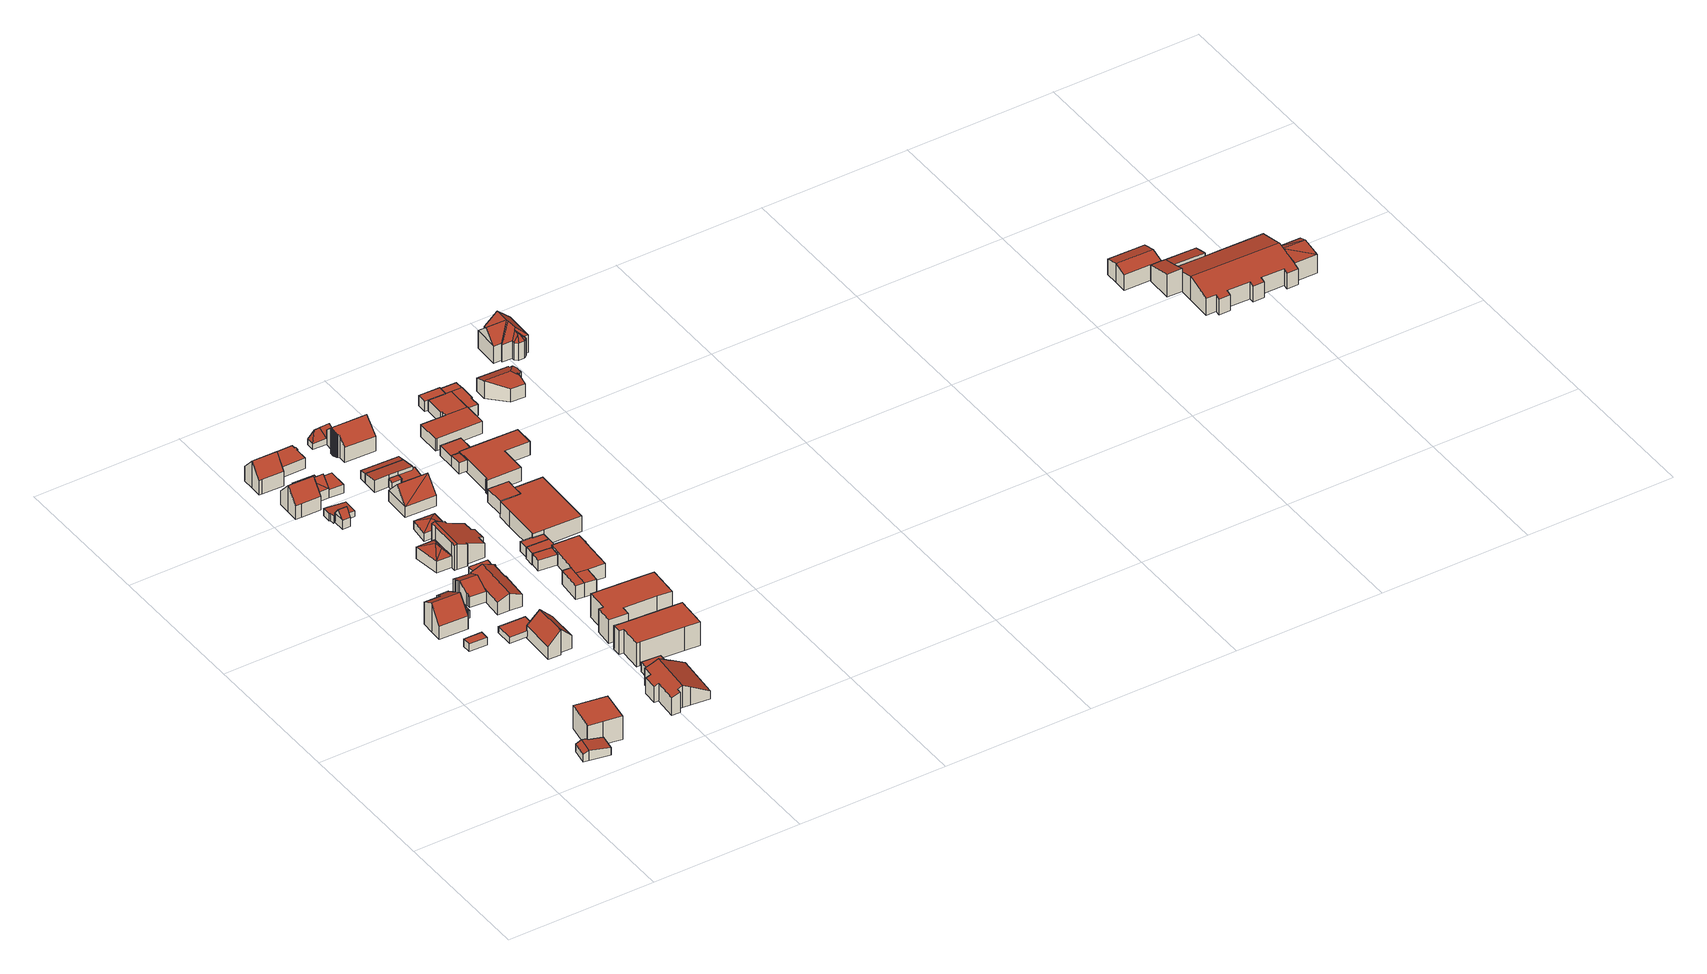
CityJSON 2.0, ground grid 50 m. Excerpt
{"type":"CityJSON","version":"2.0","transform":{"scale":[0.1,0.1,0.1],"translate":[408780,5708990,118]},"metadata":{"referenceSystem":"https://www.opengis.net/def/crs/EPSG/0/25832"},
"CityObjects":{
"building1":{"type":"Building","attributes":{"Gemeindeschluessel":"05978036","Geometrietyp2DReferenz":"3000","function":"31001_2460","roofType":"3100","measuredHeight":3.74},"geometry":[{"type":"MultiSurface","lod":"2","boundaries":[[[0,1,2,3]],[[1,4,5,2]],[[4,6,7,5]],[[6,8,9,7]],[[8,10,11,9]],[[10,12,13,11]],[[12,14,15,13]],[[14,0,3,15]],[[10,8,6,4,1,0]],[[0,14,12,10]],[[3,2,5,7,9,11,13,15]]],"semantics":{"surfaces":[{"type":"WallSurface"},{"type":"RoofSurface"},{"type":"GroundSurface"}],"values":[0,0,0,0,0,0,0,0,1,1,2]}}]},
"building2":{"type":"Building","attributes":{"Gemeindeschluessel":"05978036","Geometrietyp2DReferenz":"3000","function":"31001_1000","roofType":"1000","measuredHeight":8.44},"geometry":[{"type":"MultiSurface","lod":"2","boundaries":[[[16,17,2,5]],[[17,18,19,2]],[[18,20,21,19]],[[20,22,23,21]],[[22,24,7,23]],[[24,16,5,7]],[[24,22,20,18,17,16]],[[5,2,19,21,23,7]]],"semantics":{"surfaces":[{"type":"WallSurface"},{"type":"RoofSurface"},{"type":"GroundSurface"}],"values":[0,0,0,0,0,0,1,2]}}]},
"building3":{"type":"Building","attributes":{"Gemeindeschluessel":"05978036","Geometrietyp2DReferenz":"3000","function":"31001_2460","roofType":"1000","measuredHeight":2.66},"geometry":[{"type":"MultiSurface","lod":"2","boundaries":[[[25,26,27,28]],[[26,29,30,27]],[[29,31,32,30]],[[31,25,28,32]],[[31,29,26,25]],[[28,27,30,32]]],"semantics":{"surfaces":[{"type":"WallSurface"},{"type":"RoofSurface"},{"type":"GroundSurface"}],"values":[0,0,0,0,1,2]}}]},
"building4":{"type":"Building","attributes":{"Gemeindeschluessel":"05978036","Geometrietyp2DReferenz":"3000","function":"31001_1000","roofType":"3100","measuredHeight":10.44},"geometry":[{"type":"MultiSurface","lod":"2","boundaries":[[[33,34,35,36]],[[34,37,38,35]],[[37,39,40,38]],[[39,41,42,40]],[[41,43,44,42]],[[43,45,46,44]],[[45,47,48,46]],[[47,49,50,48]],[[49,33,36,50]],[[45,43,41,39,37,34,33]],[[33,49,47,45]],[[36,35,38,40,42,44,46,48,50]]],"semantics":{"surfaces":[{"type":"WallSurface"},{"type":"RoofSurface"},{"type":"GroundSurface"}],"values":[0,0,0,0,0,0,0,0,0,1,1,2]}}]},
"building5":{"type":"Building","attributes":{"Gemeindeschluessel":"05978036","Geometrietyp2DReferenz":"3000","function":"31001_2460","roofType":"1000","measuredHeight":2.78},"geometry":[{"type":"MultiSurface","lod":"2","boundaries":[[[51,52,53,54]],[[52,55,56,53]],[[55,57,58,56]],[[57,59,60,58]],[[59,61,62,60]],[[61,51,54,62]],[[61,59,57,55,52,51]],[[54,53,56,58,60,62]]],"semantics":{"surfaces":[{"type":"WallSurface"},{"type":"RoofSurface"},{"type":"GroundSurface"}],"values":[0,0,0,0,0,0,1,2]}}]},
"building6":{"type":"Building","attributes":{"Gemeindeschluessel":"05978036","Geometrietyp2DReferenz":"3000","function":"31001_2460","roofType":"1000","measuredHeight":2.25},"geometry":[{"type":"MultiSurface","lod":"2","boundaries":[[[63,64,65,66]],[[64,67,68,65]],[[67,69,70,68]],[[69,63,66,70]],[[69,67,64,63]],[[66,65,68,70]]],"semantics":{"surfaces":[{"type":"WallSurface"},{"type":"RoofSurface"},{"type":"GroundSurface"}],"values":[0,0,0,0,1,2]}}]},
"building7":{"type":"Building","attributes":{"Gemeindeschluessel":"05978036","Geometrietyp2DReferenz":"3000","function":"31001_1000","roofType":"3100","measuredHeight":8.87},"geometry":[{"type":"MultiSurface","lod":"2","boundaries":[[[71,72,73,74]],[[72,75,76,73]],[[75,77,78,76]],[[77,79,80,78]],[[79,81,82,80]],[[81,83,84,82]],[[83,71,74,84]],[[81,79,77,75]],[[75,72,71,83,81]],[[74,73,76,78,80,82,84]]],"semantics":{"surfaces":[{"type":"WallSurface"},{"type":"RoofSurface"},{"type":"GroundSurface"}],"values":[0,0,0,0,0,0,0,1,1,2]}}]},
"building8":{"type":"Building","attributes":{"Gemeindeschluessel":"05978036","Geometrietyp2DReferenz":"3000","function":"31001_2460","roofType":"5000","measuredHeight":5.9},"geometry":[{"type":"MultiSurface","lod":"2","boundaries":[[[85,86,87,88]],[[86,89,90,87]],[[89,91,92,90]],[[91,93,94,92]],[[93,85,88,94]],[[95,86,85,96,97]],[[97,96,93,91]],[[86,95,89]],[[89,95,97,91]],[[93,96,85]],[[88,87,90,92,94]]],"semantics":{"surfaces":[{"type":"WallSurface"},{"type":"RoofSurface"},{"type":"GroundSurface"}],"values":[0,0,0,0,0,1,1,0,0,0,2]}}]},
"building9":{"type":"Building","attributes":{"Gemeindeschluessel":"05978036","Geometrietyp2DReferenz":"3000","function":"31001_1000"},"children":["building9-1","building9-2"]},
"building9-1":{"type":"BuildingPart","attributes":{"roofType":"3100","measuredHeight":6.4},"parents":["building9"],"geometry":[{"type":"MultiSurface","lod":"2","boundaries":[[[98,99,100,101]],[[99,102,103,100]],[[102,104,105,103]],[[104,106,107,105]],[[106,108,109,107]],[[108,110,111,109]],[[110,112,113,111]],[[112,114,115,113]],[[114,116,117,115]],[[116,118,119,117]],[[120,98,101,121]],[[122,123,118,116,114,112,110,108,106]],[[106,104,102,99,98,120,124,122]],[[101,100,103,105,107,109,111,113,115,117,119,125,121]],[[126,123,122]],[[125,119,118,123,126]],[[124,126,122]],[[125,126,124,120,121]]],"semantics":{"surfaces":[{"type":"WallSurface"},{"type":"RoofSurface"},{"type":"GroundSurface"},{"type":"ClosureSurface"}],"values":[0,0,0,0,0,0,0,0,0,0,0,1,1,2,0,3,0,3]}}]},
"building9-2":{"type":"BuildingPart","attributes":{"roofType":"3100","measuredHeight":6.34},"parents":["building9"],"geometry":[{"type":"MultiSurface","lod":"2","boundaries":[[[127,128,129,130]],[[128,131,132,129]],[[131,133,134,132]],[[133,135,136,134]],[[135,137,138,136]],[[137,139,121,138]],[[139,140,120,121]],[[141,142,143,119,118]],[[142,144,145,143]],[[144,146,147,145]],[[146,148,149,147]],[[148,150,151,149]],[[150,127,130,151]],[[146,144,142,141,123,126,124,140,139,137,135]],[[135,133,131,128,127,150,148,146]],[[130,129,132,134,136,138,121,125,119,143,145,147,149,151]],[[120,140,124]],[[118,123,141]],[[119,125,126,123,118]],[[125,121,120,124,126]]],"semantics":{"surfaces":[{"type":"WallSurface"},{"type":"RoofSurface"},{"type":"GroundSurface"},{"type":"ClosureSurface"}],"values":[0,0,0,0,0,0,0,0,0,0,0,0,0,1,1,2,0,0,3,3]}}]},
"building10":{"type":"Building","attributes":{"Gemeindeschluessel":"05978036","Geometrietyp2DReferenz":"3000","function":"31001_1000"},"children":["building10-1","building10-2"]},
"building10-1":{"type":"BuildingPart","attributes":{"roofType":"3100","measuredHeight":9.6},"parents":["building10"],"geometry":[{"type":"MultiSurface","lod":"2","boundaries":[[[152,153,154,155]],[[153,156,157,154]],[[156,158,159,157]],[[158,160,161,159]],[[160,162,163,161]],[[162,164,165,163]],[[164,166,167,165]],[[168,169,170,171,172]],[[169,152,155,170]],[[173,174,175,166,164,162,160,158,156]],[[156,153,152,169,168,173]],[[155,154,157,159,161,163,165,167,176,171,170]],[[177,174,173]],[[176,167,166,175,178]],[[178,175,174,177]],[[168,172,178,177,173]],[[176,178,172,171]]],"semantics":{"surfaces":[{"type":"WallSurface"},{"type":"RoofSurface"},{"type":"GroundSurface"},{"type":"ClosureSurface"}],"values":[0,0,0,0,0,0,0,0,0,1,1,2,0,3,3,0,3]}}]},
"building10-2":{"type":"BuildingPart","attributes":{"roofType":"3100","measuredHeight":6.72},"parents":["building10"],"geometry":[{"type":"MultiSurface","lod":"2","boundaries":[[[179,180,181,167,166]],[[180,182,183,181]],[[182,172,171,183]],[[182,180,184]],[[179,184,180]],[[184,179,174]],[[174,182,184]],[[182,174,177,172]],[[167,181,183,171,176]],[[166,175,179]],[[167,176,178,175,166]],[[176,171,172,178]],[[172,177,178]],[[175,174,179]],[[178,177,174,175]]],"semantics":{"surfaces":[{"type":"WallSurface"},{"type":"RoofSurface"},{"type":"GroundSurface"},{"type":"ClosureSurface"}],"values":[0,0,0,0,1,1,1,1,2,0,3,3,0,0,3]}}]},
"building11":{"type":"Building","attributes":{"Gemeindeschluessel":"05978036","Geometrietyp2DReferenz":"3000","function":"31001_2460","roofType":"2100","measuredHeight":2.64},"geometry":[{"type":"MultiSurface","lod":"2","boundaries":[[[185,186,187,188]],[[186,189,190,187]],[[189,191,192,190]],[[191,193,194,192]],[[193,195,196,194]],[[195,197,198,196]],[[197,199,200,198]],[[199,201,202,200]],[[201,203,204,202]],[[203,185,188,204]],[[203,201,199,197,195,193,191,189,186,185]],[[188,187,190,192,194,196,198,200,202,204]]],"semantics":{"surfaces":[{"type":"WallSurface"},{"type":"RoofSurface"},{"type":"GroundSurface"}],"values":[0,0,0,0,0,0,0,0,0,0,1,2]}}]},
"building12":{"type":"Building","attributes":{"Gemeindeschluessel":"05978036","Geometrietyp2DReferenz":"3000","function":"31001_1000","roofType":"3100","measuredHeight":8.07},"geometry":[{"type":"MultiSurface","lod":"2","boundaries":[[[205,206,207,208]],[[206,209,210,207]],[[209,211,212,210]],[[211,213,214,212]],[[213,215,216,214]],[[215,217,218,216]],[[217,219,220,218]],[[219,221,222,220]],[[221,223,224,222]],[[223,225,226,224]],[[225,227,228,226]],[[227,229,230,228]],[[229,231,232,230]],[[231,233,234,232]],[[233,235,236,234]],[[235,237,238,236]],[[237,205,208,238]],[[233,231,229,227,225,223,221,219]],[[219,217,215,213,211,209,206,205,237,235,233]],[[208,207,210,212,214,216,218,220,222,224,226,228,230,232,234,236,238]]],"semantics":{"surfaces":[{"type":"WallSurface"},{"type":"RoofSurface"},{"type":"GroundSurface"}],"values":[0,0,0,0,0,0,0,0,0,0,0,0,0,0,0,0,0,1,1,2]}}]},
"building13":{"type":"Building","attributes":{"Gemeindeschluessel":"05978036","Geometrietyp2DReferenz":"3000","function":"31001_2460","roofType":"1000","measuredHeight":3.41},"geometry":[{"type":"MultiSurface","lod":"2","boundaries":[[[239,240,241,242]],[[240,243,244,241]],[[243,245,246,244]],[[245,247,248,246]],[[247,249,250,248]],[[249,239,242,250]],[[249,247,245,243,240,239]],[[242,241,244,246,248,250]]],"semantics":{"surfaces":[{"type":"WallSurface"},{"type":"RoofSurface"},{"type":"GroundSurface"}],"values":[0,0,0,0,0,0,1,2]}}]},
"building14":{"type":"Building","attributes":{"Gemeindeschluessel":"05978036","Geometrietyp2DReferenz":"3000","function":"31001_1000"},"children":["building14-1","building14-2"]},
"building14-1":{"type":"BuildingPart","attributes":{"roofType":"1000","measuredHeight":3.78},"parents":["building14"],"geometry":[{"type":"MultiSurface","lod":"2","boundaries":[[[251,252,253,254,255]],[[252,256,257,253]],[[256,258,259,257]],[[258,260,261,259]],[[260,262,263,261]],[[262,264,265,263]],[[264,266,267,265]],[[266,268,269,267]],[[266,264,262,260,258,256,252,251,270,271,268]],[[269,272,254,253,257,259,261,263,265,267]],[[255,270,251]],[[254,272,271,270,255]],[[272,269,268,271]]],"semantics":{"surfaces":[{"type":"WallSurface"},{"type":"RoofSurface"},{"type":"GroundSurface"},{"type":"ClosureSurface"}],"values":[0,0,0,0,0,0,0,0,1,2,0,3,3]}}]},
"building14-2":{"type":"BuildingPart","attributes":{"roofType":"3100","measuredHeight":9.78},"parents":["building14"],"geometry":[{"type":"MultiSurface","lod":"2","boundaries":[[[273,255,254,274]],[[275,276,277,269,268]],[[276,278,279,277]],[[278,280,281,279]],[[280,282,283,281]],[[282,284,285,283]],[[284,286,287,285]],[[286,273,274,287]],[[282,280,278,276,275,288]],[[288,270,255,273,286,284,282]],[[274,254,272,269,277,279,281,283,285,287]],[[271,270,288]],[[272,254,255,270,271]],[[275,268,271,288]],[[272,271,268,269]]],"semantics":{"surfaces":[{"type":"WallSurface"},{"type":"RoofSurface"},{"type":"GroundSurface"},{"type":"ClosureSurface"}],"values":[0,0,0,0,0,0,0,0,1,1,2,0,3,0,3]}}]},
"building15":{"type":"Building","attributes":{"Gemeindeschluessel":"05978036","Geometrietyp2DReferenz":"3000","function":"31001_2460","roofType":"1000","measuredHeight":2.15},"geometry":[{"type":"MultiSurface","lod":"2","boundaries":[[[289,290,291,292]],[[290,293,294,291]],[[293,295,296,294]],[[295,297,298,296]],[[297,289,292,298]],[[297,295,293,290,289]],[[292,291,294,296,298]]],"semantics":{"surfaces":[{"type":"WallSurface"},{"type":"RoofSurface"},{"type":"GroundSurface"}],"values":[0,0,0,0,0,1,2]}}]},
"building16":{"type":"Building","attributes":{"Gemeindeschluessel":"05978036","Geometrietyp2DReferenz":"3000","function":"31001_2460","roofType":"1000","measuredHeight":2.48},"geometry":[{"type":"MultiSurface","lod":"2","boundaries":[[[299,300,301,145]],[[300,302,303,301]],[[302,304,305,303]],[[304,306,151,305]],[[306,307,149,151]],[[307,299,145,149]],[[307,306,304,302,300,299]],[[145,301,303,305,151,149]]],"semantics":{"surfaces":[{"type":"WallSurface"},{"type":"RoofSurface"},{"type":"GroundSurface"}],"values":[0,0,0,0,0,0,1,2]}}]},
"building17":{"type":"Building","attributes":{"Gemeindeschluessel":"05978036","Geometrietyp2DReferenz":"3000","function":"31001_1000"},"children":["building17-1","building17-2"]},
"building17-1":{"type":"BuildingPart","attributes":{"roofType":"3100","measuredHeight":9.27},"parents":["building17"],"geometry":[{"type":"MultiSurface","lod":"2","boundaries":[[[308,309,310,311]],[[309,312,313,310]],[[312,314,315,313]],[[314,316,317,315]],[[316,318,319,317]],[[318,320,321,319]],[[320,322,323,321]],[[322,324,325,323]],[[324,326,327,325]],[[326,328,329,327]],[[328,330,329]],[[331,332,333]],[[331,334,335,332]],[[334,336,337,335]],[[336,338,339,337]],[[338,340,341,339]],[[340,308,311,341]],[[336,334,331,328,326,324]],[[324,322,320,318,316,314,312,309,308,340,338,336]],[[311,310,313,315,317,319,321,323,325,327,329,332,335,337,339,341]],[[331,333,330,328]],[[333,332,329,330]]],"semantics":{"surfaces":[{"type":"WallSurface"},{"type":"RoofSurface"},{"type":"GroundSurface"},{"type":"ClosureSurface"}],"values":[0,0,0,0,0,0,0,0,0,0,0,0,0,0,0,0,0,1,1,2,0,3]}}]},
"building17-2":{"type":"BuildingPart","attributes":{"roofType":"3200","measuredHeight":5.24},"parents":["building17"],"geometry":[{"type":"MultiSurface","lod":"2","boundaries":[[[342,333,332,343]],[[330,344,345,329]],[[344,342,343,345]],[[333,342,346]],[[344,330,347]],[[346,344,347]],[[344,346,342]],[[333,347,330]],[[347,333,346]],[[343,332,329,345]],[[329,332,333,330]]],"semantics":{"surfaces":[{"type":"WallSurface"},{"type":"RoofSurface"},{"type":"GroundSurface"},{"type":"ClosureSurface"}],"values":[0,0,0,1,1,1,1,1,1,2,3]}}]},
"building18":{"type":"Building","attributes":{"Gemeindeschluessel":"05978036","Geometrietyp2DReferenz":"3000","function":"31001_1310","roofType":"9999","measuredHeight":3},"geometry":[{"type":"MultiSurface","lod":"2","boundaries":[[[348,349,350,351,352]],[[352,351,181,183]],[[351,350,353,181]],[[350,349,354,353]],[[349,348,355,354]],[[348,352,183,355]],[[183,181,353,354,355]]],"semantics":{"surfaces":[{"type":"RoofSurface"},{"type":"WallSurface"},{"type":"GroundSurface"}],"values":[0,1,1,1,1,1,2]}}]},
"building19":{"type":"Building","attributes":{"Gemeindeschluessel":"05978036","Geometrietyp2DReferenz":"3000","function":"31001_2460","roofType":"3500","measuredHeight":4.46},"geometry":[{"type":"MultiSurface","lod":"2","boundaries":[[[356,357,358,359]],[[357,360,361,358]],[[360,362,363,361]],[[362,356,359,363]],[[357,356,364]],[[360,357,364]],[[362,360,364]],[[356,362,364]],[[359,358,361,363]]],"semantics":{"surfaces":[{"type":"WallSurface"},{"type":"RoofSurface"},{"type":"GroundSurface"}],"values":[0,0,0,0,1,1,1,1,2]}}]},
"building20":{"type":"Building","attributes":{"Gemeindeschluessel":"05978036","Geometrietyp2DReferenz":"3000","function":"31001_1000","roofType":"1000","measuredHeight":8.49},"geometry":[{"type":"MultiSurface","lod":"2","boundaries":[[[365,366,367,368]],[[366,369,370,367]],[[369,371,372,370]],[[371,373,374,372]],[[373,375,376,374]],[[375,377,378,376]],[[377,379,380,378]],[[379,381,382,380]],[[381,383,384,382]],[[383,365,368,384]],[[383,381,379,377,375,373,371,369,366,365]],[[368,367,370,372,374,376,378,380,382,384]]],"semantics":{"surfaces":[{"type":"WallSurface"},{"type":"RoofSurface"},{"type":"GroundSurface"}],"values":[0,0,0,0,0,0,0,0,0,0,1,2]}}]},
"building21":{"type":"Building","attributes":{"Gemeindeschluessel":"05978036","Geometrietyp2DReferenz":"3000","function":"31001_1000","roofType":"3100","measuredHeight":9.01},"geometry":[{"type":"MultiSurface","lod":"2","boundaries":[[[385,386,387,388]],[[386,389,390,387]],[[389,391,392,390]],[[391,385,388,392]],[[389,386,393]],[[385,391,394]],[[386,394,393]],[[394,386,385]],[[391,393,394]],[[393,391,389]],[[388,387,390,392]]],"semantics":{"surfaces":[{"type":"WallSurface"},{"type":"RoofSurface"},{"type":"GroundSurface"}],"values":[0,0,0,0,0,0,1,1,1,1,2]}}]},
"building22":{"type":"Building","attributes":{"Gemeindeschluessel":"05978036","Geometrietyp2DReferenz":"3000","function":"31001_1000","roofType":"1000","measuredHeight":8.46},"geometry":[{"type":"MultiSurface","lod":"2","boundaries":[[[395,396,397,398]],[[396,399,400,397]],[[399,401,402,400]],[[401,403,404,402]],[[403,405,406,404]],[[405,407,408,406]],[[407,409,410,408]],[[409,411,412,410]],[[411,413,414,412]],[[413,415,416,414]],[[415,395,398,416]],[[415,413,411,409,407,405,403,401,399,396,395]],[[398,397,400,402,404,406,408,410,412,414,416]]],"semantics":{"surfaces":[{"type":"WallSurface"},{"type":"RoofSurface"},{"type":"GroundSurface"}],"values":[0,0,0,0,0,0,0,0,0,0,0,1,2]}}]},
"building23":{"type":"Building","attributes":{"Gemeindeschluessel":"05978036","Geometrietyp2DReferenz":"3000","function":"31001_2460","roofType":"1000","measuredHeight":3.81},"geometry":[{"type":"MultiSurface","lod":"2","boundaries":[[[417,418,419,420]],[[418,421,422,419]],[[421,423,424,422]],[[423,417,420,424]],[[423,421,418,417]],[[420,419,422,424]]],"semantics":{"surfaces":[{"type":"WallSurface"},{"type":"RoofSurface"},{"type":"GroundSurface"}],"values":[0,0,0,0,1,2]}}]},
"building24":{"type":"Building","attributes":{"Gemeindeschluessel":"05978036","Geometrietyp2DReferenz":"3000","function":"31001_1000"},"children":["building24-1","building24-2"]},
"building24-1":{"type":"BuildingPart","attributes":{"roofType":"2100","measuredHeight":3.09},"parents":["building24"],"geometry":[{"type":"MultiSurface","lod":"2","boundaries":[[[425,426,427,428]],[[426,429,430,427]],[[429,431,432,430]],[[431,433,434,432]],[[431,429,426,425,433]],[[434,428,427,430,432]],[[428,434,433,425]]],"semantics":{"surfaces":[{"type":"WallSurface"},{"type":"RoofSurface"},{"type":"GroundSurface"},{"type":"ClosureSurface"}],"values":[0,0,0,0,1,2,3]}}]},
"building24-2":{"type":"BuildingPart","attributes":{"roofType":"2100","measuredHeight":4.42},"parents":["building24"],"geometry":[{"type":"MultiSurface","lod":"2","boundaries":[[[435,436,437,438]],[[436,439,440,437]],[[439,441,442,440]],[[441,443,444,442]],[[443,445,425,428,444]],[[446,435,438,434,433]],[[446,445,443,441,439,436,435]],[[438,437,440,442,444,428,434]],[[433,425,445,446]],[[433,434,428,425]]],"semantics":{"surfaces":[{"type":"WallSurface"},{"type":"RoofSurface"},{"type":"GroundSurface"},{"type":"ClosureSurface"}],"values":[0,0,0,0,0,0,1,2,0,3]}}]},
"building25":{"type":"Building","attributes":{"Gemeindeschluessel":"05978036","Geometrietyp2DReferenz":"3000","function":"31001_2460","roofType":"1000","measuredHeight":4.06},"geometry":[{"type":"MultiSurface","lod":"2","boundaries":[[[417,447,448,449]],[[447,450,451,448]],[[450,452,453,451]],[[452,418,454,453]],[[418,417,449,454]],[[418,452,450,447,417]],[[449,448,451,453,454]]],"semantics":{"surfaces":[{"type":"WallSurface"},{"type":"RoofSurface"},{"type":"GroundSurface"}],"values":[0,0,0,0,0,1,2]}}]},
"building26":{"type":"Building","attributes":{"Gemeindeschluessel":"05978036","Geometrietyp2DReferenz":"3000","function":"51009_1610","roofType":"2100","measuredHeight":3.48},"geometry":[{"type":"MultiSurface","lod":"2","boundaries":[[[455,439,440,456]],[[439,436,437,440]],[[436,457,458,437]],[[457,455,456,458]],[[457,436,439,455]],[[456,440,437,458]]],"semantics":{"surfaces":[{"type":"WallSurface"},{"type":"RoofSurface"},{"type":"GroundSurface"}],"values":[0,0,0,0,1,2]}}]},
"building27":{"type":"Building","attributes":{"Gemeindeschluessel":"05978036","Geometrietyp2DReferenz":"3000","function":"31001_1000"},"children":["building27-1","building27-2","building27-3"]},
"building27-1":{"type":"BuildingPart","attributes":{"roofType":"1000","measuredHeight":5.03},"parents":["building27"],"geometry":[{"type":"MultiSurface","lod":"2","boundaries":[[[459,460,461,462]],[[460,463,464,461]],[[465,463,460,459]],[[462,461,464,466]],[[466,464,463,465]],[[462,466,465,459]]],"semantics":{"surfaces":[{"type":"WallSurface"},{"type":"RoofSurface"},{"type":"GroundSurface"},{"type":"ClosureSurface"}],"values":[0,0,1,2,3,3]}}]},
"building27-2":{"type":"BuildingPart","attributes":{"roofType":"1000","measuredHeight":5.07},"parents":["building27"],"geometry":[{"type":"MultiSurface","lod":"2","boundaries":[[[467,468,469,470]],[[468,471,472,469]],[[471,459,462,472]],[[473,474,475,476]],[[473,477,454,474]],[[477,478,453,454]],[[478,479,480,453]],[[479,481,482,480]],[[481,483,484,482]],[[483,467,470,484]],[[483,481,479,478,477,473,476,465,459,471,468,467]],[[470,469,472,462,466,475,474,454,453,480,482,484]],[[465,466,462,459]],[[466,465,476,475]]],"semantics":{"surfaces":[{"type":"WallSurface"},{"type":"RoofSurface"},{"type":"GroundSurface"},{"type":"ClosureSurface"}],"values":[0,0,0,0,0,0,0,0,0,0,1,2,3,3]}}]},
"building27-3":{"type":"BuildingPart","attributes":{"roofType":"1000","measuredHeight":5.05},"parents":["building27"],"geometry":[{"type":"MultiSurface","lod":"2","boundaries":[[[485,486,464,463]],[[485,487,488,486]],[[487,476,475,488]],[[476,487,485,463,465]],[[464,486,488,475,466]],[[463,464,466,465]],[[466,475,476,465]]],"semantics":{"surfaces":[{"type":"WallSurface"},{"type":"RoofSurface"},{"type":"GroundSurface"},{"type":"ClosureSurface"}],"values":[0,0,0,1,2,3,3]}}]},
"building28":{"type":"Building","attributes":{"Gemeindeschluessel":"05978036","Geometrietyp2DReferenz":"3000","function":"31001_2460","roofType":"1000","measuredHeight":3.43},"geometry":[{"type":"MultiSurface","lod":"2","boundaries":[[[489,490,491,492]],[[490,493,494,491]],[[493,495,496,494]],[[495,497,498,496]],[[497,499,500,498]],[[499,489,492,500]],[[499,497,495,493,490,489]],[[492,491,494,496,498,500]]],"semantics":{"surfaces":[{"type":"WallSurface"},{"type":"RoofSurface"},{"type":"GroundSurface"}],"values":[0,0,0,0,0,0,1,2]}}]},
"building29":{"type":"Building","attributes":{"Gemeindeschluessel":"05978036","Geometrietyp2DReferenz":"3000","function":"31001_2460","roofType":"5000","measuredHeight":5.9},"geometry":[{"type":"MultiSurface","lod":"2","boundaries":[[[501,502,503,504]],[[502,505,506,503]],[[505,507,508,506]],[[507,509,510,508]],[[509,501,504,510]],[[511,512,501,509]],[[511,509,507]],[[513,514,512,511,507,505]],[[513,505,502]],[[514,513,502,501]],[[512,514,501]],[[503,506,508,510,504]]],"semantics":{"surfaces":[{"type":"WallSurface"},{"type":"RoofSurface"},{"type":"GroundSurface"}],"values":[0,0,0,0,0,1,1,1,1,1,1,2]}}]},
"building30":{"type":"Building","attributes":{"Gemeindeschluessel":"05978036","Geometrietyp2DReferenz":"3000","function":"31001_2460","roofType":"2100","measuredHeight":3.16},"geometry":[{"type":"MultiSurface","lod":"2","boundaries":[[[515,429,516,517]],[[429,426,518,516]],[[426,519,520,518]],[[519,521,522,520]],[[521,523,524,522]],[[523,525,526,524]],[[525,527,528,526]],[[527,515,517,528]],[[527,525,523,521,519,426,429,515]],[[517,516,518,520,522,524,526,528]]],"semantics":{"surfaces":[{"type":"WallSurface"},{"type":"RoofSurface"},{"type":"GroundSurface"}],"values":[0,0,0,0,0,0,0,0,1,2]}}]},
"building31":{"type":"Building","attributes":{"Gemeindeschluessel":"05978036","Geometrietyp2DReferenz":"3000","function":"31001_1000","roofType":"3100","measuredHeight":9.97},"geometry":[{"type":"MultiSurface","lod":"2","boundaries":[[[529,530,531]],[[530,532,533,531]],[[532,534,535,533]],[[534,536,537,535]],[[536,538,539,537]],[[538,540,541,539]],[[540,542,543,541]],[[542,544,545,543]],[[544,546,547,545]],[[546,548,549,547]],[[548,550,551,549]],[[550,552,553,551]],[[552,554,555,553]],[[554,556,557,555]],[[556,558,559,557]],[[558,560,561,559]],[[560,562,563,561]],[[562,564,565,563]],[[564,566,567,565]],[[566,568,569,567]],[[568,570,571,569]],[[570,572,573,571]],[[572,574,575,573]],[[574,576,577,575]],[[576,578,579,577]],[[578,580,581,579]],[[580,582,583,581]],[[582,584,585,583]],[[584,529,531,585]],[[580,578,576,574,572,570,568,566,564,562,560,558,556,554,552]],[[552,550,548,546,544,542,540,538,536,534,532,530,529,584,582,580]],[[531,533,535,537,539,541,543,545,547,549,551,553,555,557,559,561,563,565,567,569,571,573,575,577,579,581,583,585]]],"semantics":{"surfaces":[{"type":"WallSurface"},{"type":"RoofSurface"},{"type":"GroundSurface"}],"values":[0,0,0,0,0,0,0,0,0,0,0,0,0,0,0,0,0,0,0,0,0,0,0,0,0,0,0,0,0,1,1,2]}}]},
"building32":{"type":"Building","attributes":{"Gemeindeschluessel":"05978036","Geometrietyp2DReferenz":"3000","function":"31001_2460","roofType":"1000","measuredHeight":4.69},"geometry":[{"type":"MultiSurface","lod":"2","boundaries":[[[586,587,588,589]],[[587,590,591,588]],[[590,592,593,591]],[[592,594,595,593]],[[594,596,597,595]],[[596,586,589,597]],[[596,594,592,590,587,586]],[[589,588,591,593,595,597]]],"semantics":{"surfaces":[{"type":"WallSurface"},{"type":"RoofSurface"},{"type":"GroundSurface"}],"values":[0,0,0,0,0,0,1,2]}}]},
"building33":{"type":"Building","attributes":{"Gemeindeschluessel":"05978036","Geometrietyp2DReferenz":"3000","function":"31001_1000","roofType":"1000","measuredHeight":5.72},"geometry":[{"type":"MultiSurface","lod":"2","boundaries":[[[598,599,600,601]],[[599,602,603,600]],[[602,604,605,603]],[[604,606,607,605]],[[606,608,609,607]],[[608,610,611,609]],[[610,612,613,611]],[[612,614,615,613]],[[614,616,617,615]],[[616,598,601,617]],[[616,614,612,610,608,606,604,602,599,598]],[[601,600,603,605,607,609,611,613,615,617]]],"semantics":{"surfaces":[{"type":"WallSurface"},{"type":"RoofSurface"},{"type":"GroundSurface"}],"values":[0,0,0,0,0,0,0,0,0,0,1,2]}}]},
"building34":{"type":"Building","attributes":{"Gemeindeschluessel":"05978036","Geometrietyp2DReferenz":"3000","function":"31001_2460"},"children":["building34-1","building34-2"]},
"building34-1":{"type":"BuildingPart","attributes":{"roofType":"1000","measuredHeight":3.54},"parents":["building34"],"geometry":[{"type":"MultiSurface","lod":"2","boundaries":[[[618,619,620,621]],[[619,622,623,620]],[[622,624,625,623]],[[624,626,627,625]],[[626,624,622,619,618]],[[621,620,623,625,627]],[[621,627,626,618]]],"semantics":{"surfaces":[{"type":"WallSurface"},{"type":"RoofSurface"},{"type":"GroundSurface"},{"type":"ClosureSurface"}],"values":[0,0,0,0,1,2,3]}}]},
"building34-2":{"type":"BuildingPart","attributes":{"roofType":"2100","measuredHeight":3.94},"parents":["building34"],"geometry":[{"type":"MultiSurface","lod":"2","boundaries":[[[628,629,618,621,630]],[[631,632,633,627,626]],[[632,628,630,633]],[[632,631,629,628]],[[630,621,627,633]],[[626,618,629,631]],[[626,627,621,618]]],"semantics":{"surfaces":[{"type":"WallSurface"},{"type":"RoofSurface"},{"type":"GroundSurface"},{"type":"ClosureSurface"}],"values":[0,0,0,1,2,0,3]}}]},
"building35":{"type":"Building","attributes":{"Gemeindeschluessel":"05978036","Geometrietyp2DReferenz":"3000","function":"31001_1000","roofType":"1000","measuredHeight":4.96},"geometry":[{"type":"MultiSurface","lod":"2","boundaries":[[[634,635,636,637]],[[635,638,639,636]],[[638,640,641,639]],[[640,642,643,641]],[[642,644,645,643]],[[644,646,647,645]],[[646,648,649,647]],[[648,650,651,649]],[[650,652,653,651]],[[652,654,655,653]],[[654,634,637,655]],[[654,652,650,648,646,644,642,640,638,635,634]],[[637,636,639,641,643,645,647,649,651,653,655]]],"semantics":{"surfaces":[{"type":"WallSurface"},{"type":"RoofSurface"},{"type":"GroundSurface"}],"values":[0,0,0,0,0,0,0,0,0,0,0,1,2]}}]},
"building36":{"type":"Building","attributes":{"Gemeindeschluessel":"05978036","Geometrietyp2DReferenz":"3000","function":"31001_1000"},"children":["building36-1","building36-2","building36-3","building36-4"]},
"building36-1":{"type":"BuildingPart","attributes":{"roofType":"1000","measuredHeight":3.99},"parents":["building36"],"geometry":[{"type":"MultiSurface","lod":"2","boundaries":[[[656,657,658,659]],[[657,660,661,658]],[[660,662,663,661]],[[662,664,665,666,663]],[[662,660,657,656,667,668,664]],[[666,669,670,659,658,661,663]],[[671,665,664,668]],[[669,666,665,671]],[[670,669,671,668,667]],[[659,670,667,656]]],"semantics":{"surfaces":[{"type":"WallSurface"},{"type":"RoofSurface"},{"type":"GroundSurface"},{"type":"ClosureSurface"}],"values":[0,0,0,0,1,2,0,3,3,3]}}]},
"building36-2":{"type":"BuildingPart","attributes":{"roofType":"1000","measuredHeight":3.96},"parents":["building36"],"geometry":[{"type":"MultiSurface","lod":"2","boundaries":[[[672,673,674,675,676]],[[673,677,678,674]],[[677,679,680,678]],[[679,681,682,680]],[[668,667,681,679,677,673,672]],[[675,674,678,680,682,670,669]],[[669,670,667,668,671]],[[670,682,681,667]],[[676,671,668,672]],[[669,671,676,675]]],"semantics":{"surfaces":[{"type":"WallSurface"},{"type":"RoofSurface"},{"type":"GroundSurface"},{"type":"ClosureSurface"}],"values":[0,0,0,0,1,2,3,3,0,3]}}]},
"building36-3":{"type":"BuildingPart","attributes":{"roofType":"1000","measuredHeight":3.77},"parents":["building36"],"geometry":[{"type":"MultiSurface","lod":"2","boundaries":[[[665,683,684,666]],[[683,685,686,684]],[[685,676,675,686]],[[676,685,683,665,671]],[[666,684,686,675,669]],[[666,669,671,665]],[[669,675,676,671]]],"semantics":{"surfaces":[{"type":"WallSurface"},{"type":"RoofSurface"},{"type":"GroundSurface"},{"type":"ClosureSurface"}],"values":[0,0,0,1,2,3,3]}}]},
"building36-4":{"type":"BuildingPart","attributes":{"roofType":"1000","measuredHeight":4.29},"parents":["building36"],"geometry":[{"type":"MultiSurface","lod":"2","boundaries":[[[687,688,689,682,681]],[[688,690,691,689]],[[690,692,693,691]],[[692,694,695,693]],[[694,696,656,659,695]],[[696,694,692,690,688,687,697]],[[670,682,689,691,693,695,659]],[[681,667,697,687]],[[670,667,681,682]],[[667,656,696,697]],[[667,670,659,656]]],"semantics":{"surfaces":[{"type":"WallSurface"},{"type":"RoofSurface"},{"type":"GroundSurface"},{"type":"ClosureSurface"}],"values":[0,0,0,0,0,1,2,0,3,0,3]}}]},
"building37":{"type":"Building","attributes":{"Gemeindeschluessel":"05978036","Geometrietyp2DReferenz":"3000","function":"31001_2460","roofType":"1000","measuredHeight":3.65},"geometry":[{"type":"MultiSurface","lod":"2","boundaries":[[[698,699,700,701]],[[699,702,703,700]],[[702,704,705,703]],[[704,664,706,705]],[[664,662,707,706]],[[662,698,701,707]],[[662,664,704,702,699,698]],[[701,700,703,705,706,707]]],"semantics":{"surfaces":[{"type":"WallSurface"},{"type":"RoofSurface"},{"type":"GroundSurface"}],"values":[0,0,0,0,0,0,1,2]}}]},
"building38":{"type":"Building","attributes":{"Gemeindeschluessel":"05978036","Geometrietyp2DReferenz":"3000","function":"31001_1000","roofType":"5000","measuredHeight":6.32},"geometry":[{"type":"MultiSurface","lod":"2","boundaries":[[[708,709,710,711]],[[709,712,713,710]],[[712,714,715,713]],[[714,716,717,715]],[[716,718,719,717]],[[718,720,721,719]],[[720,722,723,721]],[[722,724,725,723]],[[724,726,727,725]],[[726,728,729,727]],[[728,708,711,729]],[[730,731,724,722,720,718,732]],[[732,716,714,712,709,733,730]],[[726,731,730,733,708,728]],[[709,708,733]],[[726,724,731]],[[718,716,732]],[[711,710,713,715,717,719,721,723,725,727,729]]],"semantics":{"surfaces":[{"type":"WallSurface"},{"type":"RoofSurface"},{"type":"GroundSurface"}],"values":[0,0,0,0,0,0,0,0,0,0,0,1,1,1,0,0,0,2]}}]},
"building39":{"type":"Building","attributes":{"Gemeindeschluessel":"05978036","Geometrietyp2DReferenz":"3000","function":"31001_1000","roofType":"5000","measuredHeight":10.22},"geometry":[{"type":"MultiSurface","lod":"2","boundaries":[[[734,735,736,737]],[[735,738,739,736]],[[738,740,741,739]],[[740,742,743,741]],[[742,744,745,743]],[[744,746,747,745]],[[746,748,749,747]],[[748,750,751,749]],[[750,752,753,751]],[[752,754,755,753]],[[754,756,757,755]],[[756,758,759,757]],[[758,760,761,759]],[[760,734,737,761]],[[762,760,758]],[[763,764,762,758,756]],[[763,756,754]],[[765,764,763,754,752]],[[766,765,752,750]],[[767,768,769,766,750,748]],[[767,748,746]],[[768,767,746,744]],[[770,768,744,742]],[[770,742,740]],[[768,770,740,738]],[[769,768,738,735]],[[766,769,735,734]],[[762,764,765,766,734,760]],[[737,736,739,741,743,745,747,749,751,753,755,757,759,761]]],"semantics":{"surfaces":[{"type":"WallSurface"},{"type":"RoofSurface"},{"type":"GroundSurface"}],"values":[0,0,0,0,0,0,0,0,0,0,0,0,0,0,1,1,1,1,1,1,0,1,1,0,1,1,1,1,2]}}]},
"building40":{"type":"Building","attributes":{"Gemeindeschluessel":"05978036","Geometrietyp2DReferenz":"3000","function":"31001_3060"},"children":["building40-1","building40-2","building40-3","building40-4","building40-5"]},
"building40-1":{"type":"BuildingPart","attributes":{"roofType":"2100","measuredHeight":8.26},"parents":["building40"],"geometry":[{"type":"MultiSurface","lod":"2","boundaries":[[[771,772,773,774,775]],[[776,777,778,779,780]],[[781,771,775,782,783]],[[781,784,777,776,772,771]],[[775,774,779,778,785,782]],[[780,773,772,776]],[[780,779,774,773]],[[783,786,784,781]],[[785,778,777,784,786]],[[783,782,785,786]]],"semantics":{"surfaces":[{"type":"WallSurface"},{"type":"RoofSurface"},{"type":"GroundSurface"},{"type":"ClosureSurface"}],"values":[0,0,0,1,2,0,3,0,3,3]}}]},
"building40-2":{"type":"BuildingPart","attributes":{"roofType":"2100","measuredHeight":7.15},"parents":["building40"],"geometry":[{"type":"MultiSurface","lod":"2","boundaries":[[[787,788,789,790]],[[788,791,792,793,789]],[[787,790,778,777]],[[777,784,791,788,787]],[[790,789,793,785,778]],[[786,792,791,784]],[[786,785,793,792]],[[777,778,785,786,784]]],"semantics":{"surfaces":[{"type":"WallSurface"},{"type":"RoofSurface"},{"type":"GroundSurface"},{"type":"ClosureSurface"}],"values":[0,0,0,1,2,0,3,3]}}]},
"building40-3":{"type":"BuildingPart","attributes":{"roofType":"3100","measuredHeight":6.87},"parents":["building40"],"geometry":[{"type":"MultiSurface","lod":"2","boundaries":[[[794,795,796,797]],[[795,798,799,796]],[[798,800,801,799]],[[800,802,803,801]],[[802,804,805,803]],[[804,780,779,805]],[[773,794,797,774]],[[804,802,800,798]],[[798,795,794,773,780,804]],[[797,796,799,801,803,805,779,774]],[[774,779,780,773]]],"semantics":{"surfaces":[{"type":"WallSurface"},{"type":"RoofSurface"},{"type":"GroundSurface"},{"type":"ClosureSurface"}],"values":[0,0,0,0,0,0,0,1,1,2,3]}}]},
"building40-4":{"type":"BuildingPart","attributes":{"roofType":"3100","measuredHeight":8.35},"parents":["building40"],"geometry":[{"type":"MultiSurface","lod":"2","boundaries":[[[792,806,807,793]],[[806,808,809,807]],[[808,810,811,812,809]],[[813,814,815,816]],[[814,817,818,815]],[[817,819,820,818]],[[819,821,822,820]],[[821,823,824,822]],[[823,825,826,824]],[[825,827,828,826]],[[827,829,830,828]],[[829,831,832,830]],[[831,833,834,832]],[[833,835,836,834]],[[835,837,838,836]],[[837,839,840,838]],[[839,783,782,840]],[[839,837,835,833,831,829,827,825,823,821,819,817,814,813,841,842,843]],[[843,810,808,806,792,786,783,839]],[[793,807,809,812,844,816,815,818,820,822,824,826,828,830,832,834,836,838,840,782,785]],[[845,811,810,843,846]],[[844,812,811,845]],[[842,847,846,843]],[[844,845,841,813,816]],[[841,845,846,847,842]],[[782,783,786,785]],[[793,785,786,792]]],"semantics":{"surfaces":[{"type":"WallSurface"},{"type":"RoofSurface"},{"type":"GroundSurface"},{"type":"ClosureSurface"}],"values":[0,0,0,0,0,0,0,0,0,0,0,0,0,0,0,0,0,1,1,2,0,3,0,3,3,3,3]}}]},
"building40-5":{"type":"BuildingPart","attributes":{"roofType":"3100","measuredHeight":7.65},"parents":["building40"],"geometry":[{"type":"MultiSurface","lod":"2","boundaries":[[[848,849,850,851]],[[849,852,813,816,850]],[[811,848,851,812]],[[811,853,848]],[[853,811,846,847]],[[847,849,853]],[[852,849,847,842]],[[848,853,849]],[[851,850,816,844,812]],[[841,813,852]],[[812,844,845,811]],[[844,816,813,841,845]],[[842,841,852]],[[846,811,845]],[[847,846,845,841,842]]],"semantics":{"surfaces":[{"type":"WallSurface"},{"type":"RoofSurface"},{"type":"GroundSurface"},{"type":"ClosureSurface"}],"values":[0,0,0,1,1,1,1,0,2,0,3,3,0,0,3]}}]}
},
"vertices":[
[125,73,100],[143,70,98],[143,70,63],[125,73,63],[142,66,98],[142,66,63],[191,59,90],[191,59,63],[182,5,90],[182,5,63],[116,18,100],[116,18,63],[98,22,90],[98,22,63],[107,76,90],[107,76,63],
[142,66,147],[143,70,147],[159,170,147],[159,170,63],[267,153,147],[267,153,63],[251,49,147],[251,49,63],[191,59,147],
[81,627,127],[142,625,127],[142,625,100],[81,627,100],[142,595,127],[142,595,100],[81,597,127],[81,597,100],
[45,739,200],[47,782,175],[47,782,95],[45,739,95],[101,780,175],[101,780,95],[101,800,164],[101,800,95],[141,799,164],[141,799,95],[141,743,196],[141,743,95],[140,736,200],[140,736,95],[140,694,143],[140,694,95],[44,697,143],[44,697,95],
[141,743,121],[141,799,121],[141,799,93],[141,743,93],[176,798,121],[176,798,93],[174,736,121],[174,736,93],[170,736,121],[170,736,93],[170,743,121],[170,743,93],
[208,638,111],[298,636,111],[298,636,89],[208,638,89],[297,576,111],[297,576,89],[207,578,111],[207,578,89],
[263,459,130],[266,577,130],[266,577,84],[263,459,84],[309,575,172],[309,575,84],[351,574,130],[351,574,84],[348,467,130],[348,467,84],[306,468,172],[306,468,84],[305,458,172],[305,458,84],
[105,1341,114],[131,1341,114],[131,1341,81],[105,1341,81],[131,1335,114],[131,1335,81],[130,1299,114],[130,1299,81],[104,1299,114],[104,1299,81],[131,1335,121],[104,1321,140],[131,1320,140],
[262,785,121],[208,789,121],[208,789,83],[262,785,83],[209,800,127],[209,800,83],[204,800,127],[204,800,83],[207,840,147],[207,840,83],[207,851,142],[207,851,83],[202,851,142],[202,851,83],[203,857,139],[203,857,83],[208,857,139],[208,857,83],[210,880,127],[210,880,83],[268,876,126],[268,876,83],[262,784,121],[262,784,83],[265,836,147],[268,872,129],[263,799,129],[265,836,83],[265,836,129],
[344,866,129],[341,809,129],[341,809,83],[344,866,83],[344,809,127],[344,809,83],[337,711,127],[337,711,83],[296,714,146],[296,714,83],[257,716,128],[257,716,83],[262,784,128],[262,784,129],[268,876,129],[268,877,129],[268,877,83],[291,875,139],[291,875,83],[306,874,146],[306,874,83],[349,871,127],[349,871,83],[348,866,127],[348,866,83],
[42,1422,122],[23,1422,122],[23,1422,73],[42,1422,73],[24,1464,169],[24,1464,73],[25,1505,122],[25,1505,73],[61,1504,122],[61,1504,73],[61,1521,103],[61,1521,73],[93,1520,103],[93,1520,73],[110,1519,103],[110,1519,73],[109,1455,162],[108,1420,122],[108,1420,73],[109,1455,73],[109,1455,109],[109,1461,169],[109,1487,140],[110,1514,109],[109,1461,73],[109,1461,115],[109,1461,109],
[110,1519,109],[159,1518,109],[159,1518,73],[158,1454,109],[158,1454,73],[159,1486,140],
[100,1341,105],[100,1357,105],[100,1357,79],[100,1341,79],[95,1357,105],[95,1357,79],[96,1387,105],[96,1387,79],[107,1387,104],[107,1387,79],[171,1385,99],[171,1385,79],[169,1334,99],[169,1334,79],[131,1335,102],[131,1335,79],[131,1341,102],[131,1341,79],[105,1341,104],[105,1341,79],
[438,77,116],[444,155,116],[444,155,54],[438,77,54],[428,156,110],[428,156,54],[431,205,110],[431,205,54],[448,204,116],[448,204,54],[450,239,116],[450,239,54],[471,237,124],[471,237,54],[496,236,134],[496,236,54],[520,234,121],[520,234,54],[535,232,112],[535,232,54],[535,236,112],[535,236,54],[585,233,83],[585,233,54],[573,82,83],[573,82,54],[509,88,120],[509,88,54],[484,90,134],[484,90,54],[467,91,127],[467,91,54],[465,75,127],[465,75,54],
[471,237,91],[475,296,91],[475,296,57],[471,237,57],[539,292,91],[539,292,57],[535,236,91],[535,236,57],[535,232,91],[535,232,57],[520,234,91],[520,234,57],
[93,1678,103],[94,1688,103],[94,1688,65],[93,1678,65],[93,1678,100],[184,1688,103],[184,1688,65],[184,1675,103],[184,1675,65],[188,1675,103],[188,1675,65],[187,1664,103],[187,1664,65],[184,1663,103],[184,1663,65],[183,1617,103],[183,1617,65],[89,1617,103],[89,1617,65],[93,1675,103],[89,1622,103],[89,1622,65],
[40,1680,99],[40,1680,65],[89,1617,157],[86,1582,117],[86,1582,65],[14,1584,117],[14,1584,65],[4,1584,117],[4,1584,65],[5,1624,163],[5,1624,65],[6,1664,117],[6,1664,65],[39,1664,117],[39,1664,65],[89,1622,163],
[93,1520,94],[94,1548,94],[94,1548,72],[93,1520,72],[168,1546,94],[168,1546,72],[167,1518,94],[167,1518,72],[159,1518,94],[159,1518,72],
[291,875,107],[294,926,107],[294,926,83],[357,924,107],[357,924,83],[352,866,107],[352,866,83],[348,866,107],[349,871,107],
[377,1075,133],[377,1043,133],[377,1043,82],[377,1075,82],[391,1043,127],[391,1043,82],[390,997,127],[390,997,82],[375,997,133],[375,997,82],[374,965,133],[374,965,82],[312,966,160],[312,966,82],[311,959,160],[311,959,82],[276,960,175],[276,960,82],[268,960,172],[268,960,82],[269,977,172],[269,977,82],[269,977,124],[271,1068,172],[271,1068,82],[271,1068,124],[271,1085,172],[271,1085,82],[280,1085,175],[280,1085,82],[315,1084,160],[315,1084,82],[315,1077,160],[315,1077,82],
[206,1069,124],[206,1069,82],[219,979,124],[219,979,82],[254,1040,135],[256,1010,135],
[207,1452,103],[209,1517,103],[167,1518,103],[159,1518,103],[158,1454,103],[167,1518,73],[209,1517,73],[207,1452,73],
[348,1189,109],[346,1124,109],[346,1124,80],[348,1189,80],[272,1126,109],[272,1126,80],[278,1191,109],[278,1191,80],[316,1158,124],
[471,433,136],[498,431,136],[498,431,51],[471,433,51],[646,421,136],[646,421,51],[696,418,136],[696,418,51],[689,313,136],[689,313,51],[639,317,136],[639,317,51],[492,327,136],[492,327,51],[480,328,136],[480,328,51],[485,402,136],[485,402,51],[470,403,136],[470,403,51],
[291,1343,117],[396,1341,117],[396,1341,78],[291,1343,78],[393,1249,117],[393,1249,78],[288,1252,117],[288,1252,78],[394,1295,168],[290,1298,168],
[473,463,136],[478,524,136],[478,524,51],[473,463,51],[493,523,136],[493,523,51],[498,597,136],[498,597,51],[510,596,136],[510,596,51],[657,586,136],[657,586,51],[707,583,136],[707,583,51],[700,478,136],[700,478,51],[651,482,136],[651,482,51],[539,489,136],[539,489,51],[537,459,136],[537,459,51],
[485,885,101],[548,879,101],[548,879,63],[485,885,63],[544,842,101],[544,842,63],[482,848,101],[482,848,63],
[367,1409,98],[367,1389,96],[367,1389,67],[367,1409,67],[363,1389,96],[363,1389,67],[334,1390,96],[334,1390,67],[335,1410,98],[335,1410,67],
[288,1411,111],[289,1463,102],[289,1463,67],[288,1411,67],[416,1459,102],[416,1459,67],[415,1413,110],[415,1413,67],[415,1407,111],[415,1407,67],[367,1409,111],[335,1410,111],
[487,920,101],[487,920,60],[485,885,60],[563,917,101],[563,917,60],[562,878,101],[562,878,60],[548,879,60],
[417,1484,97],[417,1484,67],[290,1488,97],[290,1488,67],
[572,726,110],[567,672,110],[567,672,60],[572,726,60],[529,676,110],[529,676,60],[534,730,110],[534,730,60],
[638,834,110],[636,834,110],[636,834,60],[638,834,60],[629,721,110],[629,721,60],[544,842,110],[544,842,60],[537,758,60],[537,758,110],[548,879,110],[562,878,110],[639,874,110],[639,874,60],[637,842,110],[637,842,60],[639,842,110],[639,842,60],
[500,679,110],[500,679,60],[508,761,110],[508,761,60],
[487,920,100],[488,952,100],[488,952,66],[487,920,66],[528,951,100],[528,951,66],[528,948,100],[528,948,66],[564,946,100],[564,946,66],[563,917,100],[563,917,66],
[304,1690,76],[257,1691,76],[257,1691,55],[304,1690,55],[258,1719,76],[258,1719,55],[338,1720,76],[338,1720,55],[337,1690,76],[337,1690,55],[322,1705,114],[290,1705,112],[271,1705,112],[290,1705,113],
[363,1379,94],[363,1389,70],[363,1379,70],[367,1389,70],[367,1409,100],[367,1409,70],[415,1407,100],[415,1407,70],[415,1413,101],[415,1413,70],[425,1413,101],[425,1413,70],[424,1377,94],[424,1377,70],
[302,1619,133],[302,1619,134],[302,1619,54],[299,1621,135],[299,1621,54],[298,1622,137],[298,1622,54],[296,1624,139],[296,1624,54],[295,1626,140],[295,1626,54],[294,1628,142],[294,1628,54],[293,1630,144],[293,1630,54],[292,1632,146],[292,1632,54],[291,1635,148],[291,1635,54],[291,1637,151],[291,1637,54],[291,1640,153],[291,1640,54],[291,1641,154],[291,1641,54],[291,1644,151],[291,1644,54],[292,1647,148],[292,1647,54],[292,1649,146],[292,1649,54],[293,1651,144],[293,1651,54],[294,1653,142],[294,1653,54],[295,1655,141],[295,1655,54],[297,1657,139],[297,1657,54],[298,1659,137],[298,1659,54],[300,1660,135],[300,1660,54],[303,1662,134],[303,1662,54],[304,1690,108],[304,1690,54],[337,1690,108],[337,1690,54],[409,1688,107],[409,1688,54],[407,1638,154],[407,1638,54],[406,1587,107],[406,1587,54],[301,1591,108],[301,1591,54],
[533,1128,115],[535,1196,115],[535,1196,68],[533,1128,68],[605,1193,115],[605,1193,68],[603,1160,115],[603,1160,68],[602,1126,115],[602,1126,68],[585,1126,115],[585,1126,68],
[564,946,114],[528,948,114],[528,948,57],[564,946,57],[528,951,114],[528,951,57],[531,1074,114],[531,1074,57],[533,1128,114],[533,1128,57],[585,1126,114],[585,1126,57],[602,1126,114],[602,1126,57],[603,1160,114],[603,1160,57],[699,1157,114],[699,1157,57],[692,942,114],[692,942,57],
[544,1403,96],[546,1462,96],[546,1462,61],[544,1403,61],[615,1460,96],[615,1460,61],[613,1401,96],[613,1401,61],[572,1402,96],[572,1402,61],
[543,1359,100],[544,1403,98],[543,1359,61],[572,1402,98],[571,1358,100],[571,1358,61],
[564,1243,103],[564,1251,103],[564,1251,54],[564,1243,54],[568,1251,103],[568,1251,54],[571,1358,103],[571,1358,54],[572,1402,103],[572,1402,54],[613,1401,103],[613,1401,54],[769,1397,103],[769,1397,54],[767,1329,103],[767,1329,54],[682,1332,103],[682,1332,54],[680,1277,103],[680,1277,54],[679,1240,103],[679,1240,54],
[643,1580,88],[643,1602,88],[643,1602,48],[643,1580,48],[638,1602,88],[638,1602,48],[640,1670,88],[640,1670,48],[699,1668,88],[699,1668,86],[699,1668,48],[715,1578,88],[717,1668,88],[717,1668,48],[715,1578,48],[717,1668,86],
[754,1667,88],[752,1611,88],[752,1611,48],[754,1667,48],[754,1667,86],[749,1611,88],[749,1611,48],[748,1574,88],[748,1574,48],[715,1575,88],[715,1575,48],
[700,1699,86],[700,1699,48],[754,1698,86],[754,1698,48],
[715,1575,91],[713,1497,91],[713,1497,48],[560,1501,91],[560,1501,48],[555,1501,91],[555,1501,48],[557,1582,91],[557,1582,48],[643,1580,91],[715,1578,91],
[628,1670,88],[629,1704,88],[629,1704,51],[628,1670,51],[700,1702,88],[700,1702,51],[700,1699,88],[700,1699,51],[699,1668,51],[640,1670,51],
[820,1653,92],[822,1693,77],[822,1693,29],[820,1653,29],[927,1690,77],[927,1690,29],[926,1681,80],[926,1681,29],[936,1681,80],[936,1681,29],[945,1671,76],[945,1671,29],[945,1649,76],[945,1649,29],[935,1640,80],[935,1640,29],[926,1641,85],[926,1641,29],[924,1595,76],[924,1595,29],[875,1597,76],[875,1597,29],[911,1652,92],[925,1627,85],[937,1680,81],[820,1655,92],
[1011,1796,65],[977,1797,65],[977,1797,3],[1011,1796,3],[978,1804,65],[978,1804,3],[953,1805,65],[953,1805,3],[956,1891,65],[956,1891,3],[980,1891,65],[980,1891,3],[980,1898,65],[980,1898,3],[1067,1895,65],[1067,1895,3],[1064,1795,65],[1064,1795,3],[1051,1795,65],[1051,1795,3],[1051,1786,65],[1051,1786,3],[1041,1777,65],[1041,1777,3],[1020,1778,65],[1020,1778,3],[1011,1787,65],[1011,1787,3],[1027,1794,80],[1035,1794,80],[1031,1798,84],[1032,1816,84],[1038,1822,89],[1023,1896,105],[1022,1846,105],[1022,1839,105],[955,1848,105],
[2738,996,98],[2740,1086,73],[2740,1086,71],[2740,1086,15],[2738,996,15],[2777,1086,73],[2789,1085,73],[2789,1085,15],[2777,1086,15],[2777,1086,71],[2788,995,98],[2788,995,15],[2788,995,87],[2788,1036,87],[2788,1036,15],[2788,1036,76],
[2893,1083,73],[2892,1060,80],[2892,1060,15],[2893,1083,15],[2892,1034,87],[2892,1034,76],[2892,1034,15],
[2740,1089,72],[2652,1090,72],[2652,1090,15],[2740,1089,15],[2653,1135,84],[2653,1135,15],[2653,1179,72],[2653,1179,15],[2778,1177,72],[2778,1177,15],[2778,1132,84],[2778,1132,15],
[2948,1033,76],[2948,1033,15],[3090,1030,76],[3090,1030,15],[3088,950,97],[3088,950,82],[3088,950,15],[3087,857,76],[3086,841,71],[3086,841,15],[3087,857,15],[3048,841,71],[3048,841,15],[3049,858,76],[3049,858,15],[2971,860,76],[2971,860,15],[2971,843,71],[2971,843,15],[2933,843,71],[2933,843,15],[2933,860,76],[2933,860,15],[2856,862,76],[2856,862,15],[2855,845,71],[2855,845,15],[2817,845,71],[2817,845,15],[2818,862,76],[2818,862,15],[2785,863,76],[2785,863,15],[2787,949,99],[2787,949,15],[3087,880,82],[3088,909,90],[3088,944,99],[3088,944,15],[3088,944,82],[3088,944,84],[3088,924,92],
[3163,949,82],[3161,856,82],[3161,856,15],[3163,949,15],[3087,857,82],[3163,923,92]
]}
